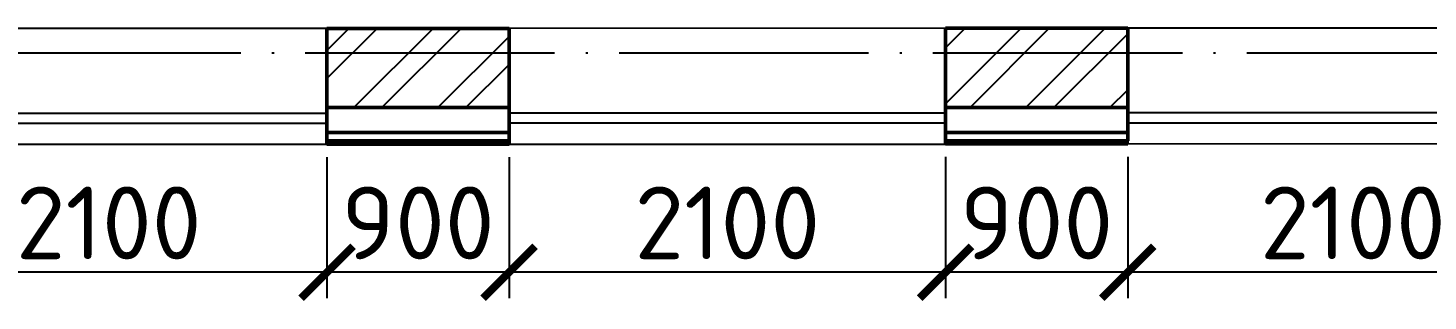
# Model space of a CAD drawing. Header units: millimetres. Extents: x -121275 to -95372, y 16759 to 40426.
# Drawn here: x -120735.9 to -120668.5, y 38661.9 to 38675.1 of the extents above; entities that cross this region are included whole.
import ezdxf

# ---------------------------------------------------------------- set-up
doc = ezdxf.new("R2010")
doc.units = ezdxf.units.MM
doc.header["$LTSCALE"] = 0.5
doc.linetypes.add('ACAD_ISO04W100', pattern=[30, 24, -3, 0, -3])
for name, color, linetype in [('оси', 7, 'ACAD_ISO04W100'), ('размеры', 7, 'Continuous'), ('тонкие', 7, 'Continuous')]:
    doc.layers.add(name, color=color, linetype=linetype)
for name, color, linetype, lineweight in [('построения', 6, 'Continuous', 25), ('ТОЛСТЫЕ3', 7, 'Continuous', 50), ('ТОНКИЕе', 7, 'Continuous', 25)]:
    doc.layers.add(name, color=color, linetype=linetype, lineweight=lineweight)
doc.styles.add('Наклонный', font='isocpeur.ttf', dxfattribs={"height": 3.5})
doc.dimstyles.new('СТРОИТЕЛЬНЫЙ', dxfattribs={"dimtxt": 3.5, "dimasz": 2.5, "dimexe": 1.25, "dimexo": 0.625, "dimtad": 1, "dimdec": 0, "dimlfac": 100, "dimdsep": 46, "dimtxsty": 'Наклонный', "dimblk1": 'ARCHTICK', "dimblk2": 'ARCHTICK', "dimsah": 1, "dimcen": 0, "dimdle": 1.25, "dimadec": 0, "dimazin": 0, "dimtfac": 0.75, "dimtdec": 0, "dimtmove": 0, "dimatfit": 3, "dimldrblk": 'ARCHTICK', "dimfxl": 1, "dimtolj": 1, "dimtzin": 0, "dimarcsym": 0})

# ---------------------------------------------------------------- blocks, each defined once
blk = doc.blocks.new('_ArchTick')
at = {"color": 0, "linetype": 'ByBlock', "const_width": 0.15}
blk.add_lwpolyline([(-0.5, -0.5), (0.5, 0.5)], dxfattribs=at)
blk = doc.blocks.new('*D1181')
at = {"layer": 'Defpoints', "color": 0, "transparency": 16777216}
for p in [(-120661.321, 38671.257), (-120682.989, 38669.498), (-120682.989, 38663.318)]:
    blk.add_point(p, dxfattribs=at)
at = {"layer": 'размеры', "color": 0, "lineweight": -2, "transparency": 16777216}
for p, q in [((-120661.321, 38670.632), (-120661.321, 38662.068)), ((-120682.989, 38668.873), (-120682.989, 38662.068)), ((-120660.071, 38663.318), (-120684.239, 38663.318))]:
    blk.add_line(p, q, dxfattribs=at)
at = {"layer": 'размеры', "color": 0, "lineweight": -2, "transparency": 16777216, "xscale": 2.5, "yscale": 2.5, "zscale": 2.5, "rotation": 180}
blk.add_blockref('_ArchTick', (-120682.989, 38663.318), dxfattribs=at)
at = {"layer": 'размеры', "color": 0, "lineweight": -2, "transparency": 16777216, "xscale": 2.5, "yscale": 2.5, "zscale": 2.5}
blk.add_blockref('_ArchTick', (-120661.321, 38663.318), dxfattribs=at)
at = {"layer": 'размеры', "color": 0, "transparency": 16777216, "insert": (-120672.155, 38665.693), "char_height": 3.5, "attachment_point": 5, "style": 'Наклонный'}
blk.add_mtext('\\A1;2100', dxfattribs=at)
blk = doc.blocks.new('*D1182')
at = {"layer": 'Defpoints', "color": 0, "transparency": 16777216}
for p in [(-120691.751, 38669.498), (-120682.989, 38669.498), (-120691.751, 38663.318)]:
    blk.add_point(p, dxfattribs=at)
at = {"layer": 'размеры', "color": 0, "lineweight": -2, "transparency": 16777216}
for p, q in [((-120691.751, 38668.873), (-120691.751, 38662.068)), ((-120682.989, 38668.873), (-120682.989, 38662.068)), ((-120681.739, 38663.318), (-120693.001, 38663.318))]:
    blk.add_line(p, q, dxfattribs=at)
at = {"layer": 'размеры', "color": 0, "lineweight": -2, "transparency": 16777216, "xscale": 2.5, "yscale": 2.5, "zscale": 2.5, "rotation": 180}
blk.add_blockref('_ArchTick', (-120691.751, 38663.318), dxfattribs=at)
at = {"layer": 'размеры', "color": 0, "lineweight": -2, "transparency": 16777216, "xscale": 2.5, "yscale": 2.5, "zscale": 2.5}
blk.add_blockref('_ArchTick', (-120682.989, 38663.318), dxfattribs=at)
at = {"layer": 'размеры', "color": 0, "transparency": 16777216, "insert": (-120687.37, 38665.693), "char_height": 3.5, "attachment_point": 5, "style": 'Наклонный'}
blk.add_mtext('\\A1;900', dxfattribs=at)
blk = doc.blocks.new('*D1183')
at = {"layer": 'Defpoints', "color": 0, "transparency": 16777216}
for p in [(-120712.751, 38669.486), (-120691.751, 38669.498), (-120712.751, 38663.318)]:
    blk.add_point(p, dxfattribs=at)
at = {"layer": 'размеры', "color": 0, "lineweight": -2, "transparency": 16777216}
for p, q in [((-120712.751, 38668.861), (-120712.751, 38662.068)), ((-120691.751, 38668.873), (-120691.751, 38662.068)), ((-120690.501, 38663.318), (-120714.001, 38663.318))]:
    blk.add_line(p, q, dxfattribs=at)
at = {"layer": 'размеры', "color": 0, "lineweight": -2, "transparency": 16777216, "xscale": 2.5, "yscale": 2.5, "zscale": 2.5, "rotation": 180}
blk.add_blockref('_ArchTick', (-120712.751, 38663.318), dxfattribs=at)
at = {"layer": 'размеры', "color": 0, "lineweight": -2, "transparency": 16777216, "xscale": 2.5, "yscale": 2.5, "zscale": 2.5}
blk.add_blockref('_ArchTick', (-120691.751, 38663.318), dxfattribs=at)
at = {"layer": 'размеры', "color": 0, "transparency": 16777216, "insert": (-120702.251, 38665.693), "char_height": 3.5, "attachment_point": 5, "style": 'Наклонный'}
blk.add_mtext('\\A1;2100', dxfattribs=at)
blk = doc.blocks.new('*D1184')
at = {"layer": 'Defpoints', "color": 0, "transparency": 16777216}
for p in [(-120721.514, 38669.475), (-120712.751, 38669.486), (-120721.514, 38663.318)]:
    blk.add_point(p, dxfattribs=at)
at = {"layer": 'размеры', "color": 0, "lineweight": -2, "transparency": 16777216}
for p, q in [((-120721.514, 38668.85), (-120721.514, 38662.068)), ((-120712.751, 38668.861), (-120712.751, 38662.068)), ((-120711.501, 38663.318), (-120722.764, 38663.318))]:
    blk.add_line(p, q, dxfattribs=at)
at = {"layer": 'размеры', "color": 0, "lineweight": -2, "transparency": 16777216, "xscale": 2.5, "yscale": 2.5, "zscale": 2.5, "rotation": 180}
blk.add_blockref('_ArchTick', (-120721.514, 38663.318), dxfattribs=at)
at = {"layer": 'размеры', "color": 0, "lineweight": -2, "transparency": 16777216, "xscale": 2.5, "yscale": 2.5, "zscale": 2.5}
blk.add_blockref('_ArchTick', (-120712.751, 38663.318), dxfattribs=at)
at = {"layer": 'размеры', "color": 0, "transparency": 16777216, "insert": (-120717.133, 38665.693), "char_height": 3.5, "attachment_point": 5, "style": 'Наклонный'}
blk.add_mtext('\\A1;900', dxfattribs=at)
blk = doc.blocks.new('*D1185')
at = {"layer": 'Defpoints', "color": 0, "transparency": 16777216}
for p in [(-120742.514, 38669.475), (-120721.514, 38669.475), (-120742.514, 38663.318)]:
    blk.add_point(p, dxfattribs=at)
at = {"layer": 'размеры', "color": 0, "lineweight": -2, "transparency": 16777216}
for p, q in [((-120742.514, 38668.85), (-120742.514, 38662.068)), ((-120721.514, 38668.85), (-120721.514, 38662.068)), ((-120720.264, 38663.318), (-120743.764, 38663.318))]:
    blk.add_line(p, q, dxfattribs=at)
at = {"layer": 'размеры', "color": 0, "lineweight": -2, "transparency": 16777216, "xscale": 2.5, "yscale": 2.5, "zscale": 2.5, "rotation": 180}
blk.add_blockref('_ArchTick', (-120742.514, 38663.318), dxfattribs=at)
at = {"layer": 'размеры', "color": 0, "lineweight": -2, "transparency": 16777216, "xscale": 2.5, "yscale": 2.5, "zscale": 2.5}
blk.add_blockref('_ArchTick', (-120721.514, 38663.318), dxfattribs=at)
at = {"layer": 'размеры', "color": 0, "transparency": 16777216, "insert": (-120732.014, 38665.693), "char_height": 3.5, "attachment_point": 5, "style": 'Наклонный'}
blk.add_mtext('\\A1;2100', dxfattribs=at)

msp = doc.modelspace()

# ---------------------------------------------------------------- hatches: boundary and pattern name
at = {"layer": 'тонкие', "transparency": 33554687}
h = msp.add_hatch(dxfattribs=at)
h.set_pattern_fill('ANSI32', color=6, scale=0.3, angle=180)
h.set_pattern_definition([(225, (-240697.5196, 77504.3813), (2.02055763, -2.02055763), []), (225, (-240698.8667, 77504.3813), (2.02055763, -2.02055763), [])])
h.paths.add_polyline_path([(-120691.751, 38671.248), (-120682.989, 38671.248), (-120682.989, 38673.727), (-120691.751, 38673.727)])
h.paths.add_polyline_path([(-120691.751, 38673.727), (-120682.989, 38673.727), (-120682.989, 38675.061), (-120691.751, 38675.057)])
h.paths.add_polyline_path([(-120721.514, 38671.236), (-120712.751, 38671.236), (-120712.751, 38673.727), (-120721.514, 38673.727)])
h.paths.add_polyline_path([(-120721.514, 38673.727), (-120712.751, 38673.727), (-120712.751, 38675.049), (-120721.514, 38675.046)])
h.paths.add_polyline_path([(-120751.276, 38671.225), (-120742.514, 38671.225), (-120742.514, 38673.727), (-120751.276, 38673.727)])
h.paths.add_polyline_path([(-120751.276, 38673.727), (-120742.514, 38673.727), (-120742.514, 38675.038), (-120751.276, 38675.035)])

# ---------------------------------------------------------------- linework, layer by layer
at = {"layer": 'оси', "color": 0}
msp.add_lwpolyline([(-120499.159, 38673.857), (-120789.796, 38673.857)], dxfattribs=at)
at = {"layer": 'построения', "lineweight": 50}
for points in [[(-120712.751, 38671.236), (-120721.514, 38671.236)], [(-120682.989, 38671.248), (-120691.751, 38671.248)]]:
    msp.add_lwpolyline(points, dxfattribs=at)
at = {"layer": 'ТОЛСТЫЕ3', "color": 6}
for points in [[(-120712.751, 38675.049), (-120721.514, 38675.046)], [(-120712.751, 38669.486), (-120712.751, 38675.049)], [(-120682.989, 38675.061), (-120691.751, 38675.057)], [(-120682.989, 38669.648), (-120682.989, 38675.061)]]:
    msp.add_lwpolyline(points, dxfattribs=at)
at = {"layer": 'ТОНКИЕе', "color": 6}
for points in [[(-120721.514, 38675.046), (-120742.514, 38675.038), (-120742.514, 38669.475), (-120721.514, 38669.475), (-120721.514, 38670.475), (-120742.514, 38670.475), (-120742.514, 38670.975), (-120721.514, 38670.975)], [(-120691.751, 38675.057), (-120712.751, 38675.049), (-120712.751, 38669.486), (-120691.751, 38669.486), (-120691.751, 38670.486), (-120712.751, 38670.486), (-120712.751, 38670.986), (-120691.751, 38670.986)], [(-120661.321, 38675.068), (-120682.989, 38675.061), (-120682.989, 38669.498), (-120661.321, 38669.507), (-120661.321, 38669.507)], [(-120661.321, 38670.498), (-120682.989, 38670.498), (-120682.989, 38670.998), (-120661.321, 38670.998)]]:
    msp.add_lwpolyline(points, dxfattribs=at)
at = {"layer": 'ТОНКИЕе', "color": 6, "lineweight": 50}
for points in [[(-120721.514, 38675.057), (-120721.514, 38671.236), (-120721.514, 38669.486)], [(-120721.514, 38675.046), (-120721.514, 38671.225), (-120721.514, 38669.475)], [(-120691.751, 38675.068), (-120691.751, 38671.248), (-120691.751, 38669.498)], [(-120691.751, 38675.057), (-120691.751, 38671.236), (-120691.751, 38669.486)], [(-120721.514, 38670.036), (-120712.751, 38670.036)], [(-120721.514, 38669.636), (-120712.751, 38669.636)], [(-120721.514, 38669.486), (-120712.751, 38669.486)], [(-120691.751, 38670.048), (-120682.989, 38670.048)], [(-120691.751, 38669.648), (-120682.989, 38669.648)], [(-120691.751, 38669.498), (-120682.989, 38669.498)]]:
    msp.add_lwpolyline(points, dxfattribs=at)

# ---------------------------------------------------------------- dimensions: what is measured, and where the dimension line sits
at = {"layer": 'размеры', "color": 6}
for base, p1, p2, text, picture, middle in [((-120682.989, 38663.318), (-120661.321, 38671.257), (-120682.989, 38669.498), '2100', '*D1181', (-120672.155, 38665.693)), ((-120721.514, 38663.318), (-120712.751, 38669.486), (-120721.514, 38669.475), '900', '*D1184', (-120717.133, 38665.693)), ((-120691.751, 38663.318), (-120682.989, 38669.498), (-120691.751, 38669.498), '900', '*D1182', (-120687.37, 38665.693))]:
    dim = msp.add_linear_dim(base=base, p1=p1, p2=p2, angle=180, text=text, dimstyle='СТРОИТЕЛЬНЫЙ', override={"dimtmove": 1}, dxfattribs=at)
    dim.commit()
    dim.dimension.update_dxf_attribs({"geometry": picture, "text_midpoint": middle})
for base, p1, p2, picture, middle in [((-120742.514, 38663.318), (-120721.514, 38669.475), (-120742.514, 38669.475), '*D1185', (-120732.014, 38665.693)), ((-120712.751, 38663.318), (-120691.751, 38669.498), (-120712.751, 38669.486), '*D1183', (-120702.251, 38665.693))]:
    dim = msp.add_linear_dim(base=base, p1=p1, p2=p2, angle=180, dimstyle='СТРОИТЕЛЬНЫЙ', override={"dimtmove": 1}, dxfattribs=at)
    dim.commit()
    dim.dimension.update_dxf_attribs({"geometry": picture, "text_midpoint": middle})

doc.saveas('drawing.dxf')
